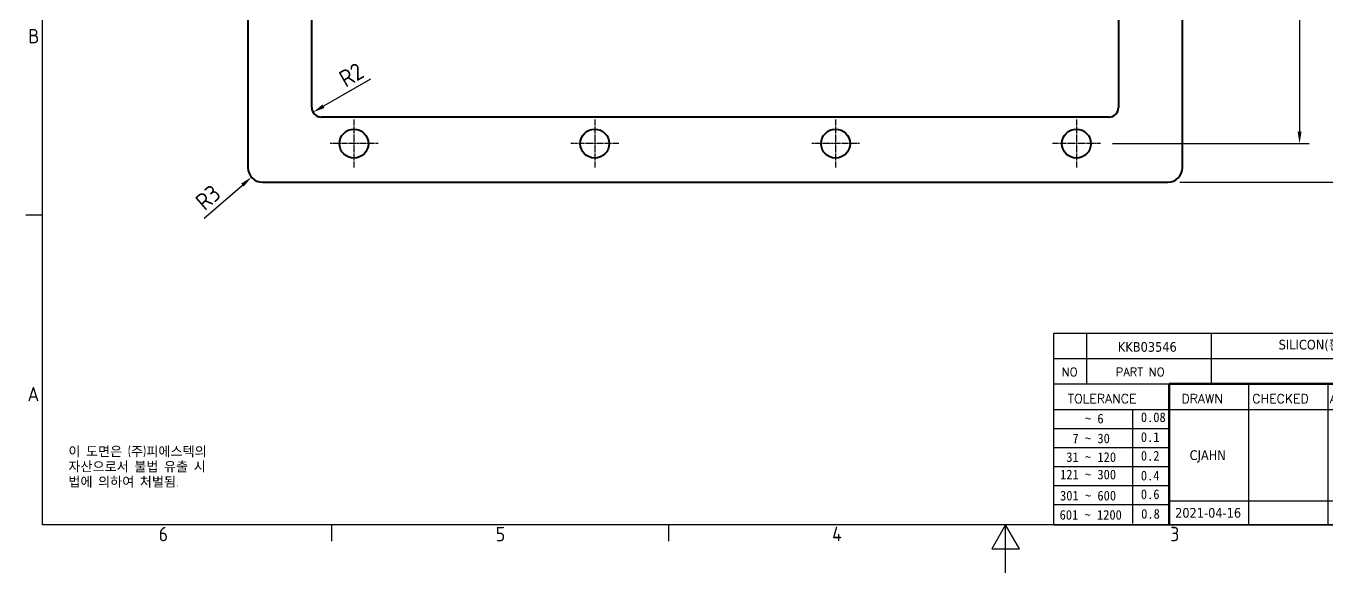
# Model space of a CAD drawing. Header units: millimetres. Extents: x 0 to 420, y 0 to 297.
# Drawn here: x 6.6 to 276.5, y 0 to 113.5 of the extents above; entities that cross this region are included whole.
import ezdxf
from ezdxf.enums import TextEntityAlignment as Align

# ---------------------------------------------------------------- set-up
doc = ezdxf.new("R2010")
doc.units = ezdxf.units.MM
doc.linetypes.add('CHAIN', pattern=[0.7087, 0.4724, -0.0591, 0.1181, -0.0591])
doc.layers.get('0').update_dxf_attribs({"color": 3, "lineweight": 25, "true_color": 0x00ff00})
for name, color, linetype, lineweight, true_color in [('가시적인 것(ISO)', 3, 'Continuous', 40, 0x00ff00), ('기호(ISO)', 5, 'Continuous', 25, 0x0000ff), ('제목(ISO)', 5, 'Continuous', 50, 0x0000ff), ('중심 표식(ISO)', 1, 'Continuous', 25, 0xff0000), ('치수(ISO)', 2, 'Continuous', 25, 0xffff00)]:
    doc.layers.add(name, color=color, linetype=linetype, lineweight=lineweight, true_color=true_color)
doc.layers.add('경계(ISO)', color=7, linetype='Continuous', lineweight=25)
doc.layers.add('해치(ISO)', color=7, linetype='Continuous', lineweight=18)
doc.styles.add('HAN_291', font='')
doc.styles.add('HAN_370', font='', dxfattribs={"width": 2})
doc.styles.add('RC_284', font='ROMANC.shx')
doc.styles.add('RC_287', font='ROMANC.shx')
doc.styles.add('RC_292', font='ROMANC.shx')
doc.styles.add('ROMANT_294', font='romant.shx')
doc.styles.add('문자 텍스트_PSTEK_POSCO', font='isocp.shx')
doc.styles.add('치수 텍스트_PSTEK_POSCO', font='isocp.shx')
doc.styles.add('텍스트 스타일198', font='tahoma.ttf')
doc.styles.add('텍스트 스타일333', font='ROMANC.shx', dxfattribs={"width": 0.800000011920929})
doc.styles.get('HAN_291').set_extended_font_data('GulimChe')
doc.styles.get('HAN_370').set_extended_font_data('GulimChe')
doc.dimstyles.new('치수_PSTEK_POSCO', dxfattribs={"dimtxt": 3.5, "dimasz": 2.5, "dimexe": 2, "dimexo": 2.5, "dimgap": 1, "dimtad": 1, "dimrnd": 1e-08, "dimdsep": 46, "dimtxsty": '치수 텍스트_PSTEK_POSCO', "dimcen": 0.09, "dimdle": 10, "dimclrd": 7, "dimclre": 7, "dimclrt": 2, "dimadec": 1, "dimazin": 2, "dimtfac": 1, "dimtmove": 0, "dimatfit": 3, "dimfxl": 1, "dimtolj": 1, "dimlwd": -1, "dimlwe": -1, "dimarcsym": 0})

# ---------------------------------------------------------------- blocks, each defined once
blk = doc.blocks.new('경계 Default Border')
at = {"layer": '경계(ISO)'}
for p, q in [((10, 74.25000190734863), (6.599999666213989, 74.25000190734863)), ((70, 10), (70, 6.599999666213989)), ((140, 10), (140, 6.599999666213989))]:
    blk.add_line(p, q, dxfattribs=at)
at = {"layer": '경계(ISO)', "flags": 128}
for points in [[(10, 10), (10, 287.0000076293945), (410, 287.0000076293945), (410, 10), (10, 10)], [(210, 0), (210, 10), (207.1132469177246, 5), (212.8867530822754, 5), (210, 10)]]:
    blk.add_lwpolyline(points, dxfattribs=at)
at = {"layer": '경계(ISO)', "color": 2, "true_color": 0xffff00, "char_height": 3.00000011920929, "attachment_point": 7, "style": '문자 텍스트_PSTEK_POSCO'}
for s, insert in [('B', (7.078270083685684, 109.8463944559917)), ('A', (6.914400698149937, 35.61784856929444)), ('6', (34.14453946055966, 6.57139439638704)), ('5', (104.1445394605597, 6.57139439638704)), ('4', (173.9734701308116, 6.59999988079071)), ('3', (244.1685395229535, 6.57139439638704))]:
    blk.add_mtext(s, dxfattribs=dict(at, insert=insert))
blk = doc.blocks.new('제목 블록 PSTEK')
at = {"true_color": 0x848484}
for points in [[(317.2195697678507, 17.0593801673321), (322.0326348870767, 21.62682475217465), (322.2781991042243, 21.94392121864296), (317.0471853425802, 16.97985676345368), (318.7512090904202, 16.1899260703855), (316.0018030350395, 12.71868385740789), (316.3356552234328, 13.00206718743325), (318.9235935156908, 16.2694494742633)], [(321.9846681452406, 19.60711530335299), (321.4042753185749, 19.60711530335299), (321.4042753185749, 19.45905590879572), (321.9846681452406, 19.45905590879572)], [(324.6615819988275, 19.45905590879572), (325.4196460989604, 19.45905590879572), (325.4196460989604, 20.11051724484596), (325.2419748254881, 20.11051724484596), (325.2419748254881, 19.60711530335299), (324.4839107253602, 19.60711530335299), (324.4839107253602, 15.3430047401139), (322.1623394187076, 15.3430047401139), (322.1623394187076, 15.19494534555726), (324.6615819988275, 15.19494534555726)], [(328.2914414389548, 19.45905590879572), (329.4054050004294, 19.45905590879572), (329.4054050004294, 20.11051724484596), (329.2277337269622, 20.11051724484596), (329.2277337269622, 19.60711530335299), (328.1137701654877, 19.60711530335299), (328.1137701654877, 18.25543873810179), (328.2914414389548, 18.25543873810179)], [(332.5088862584528, 20.1105172448466), (332.3312149849806, 20.1105172448466), (332.3312149849806, 18.99741471888368), (332.5088862584528, 19.11081371413894)], [(335.6156307331414, 20.11051724484596), (335.2535118015555, 20.11051724484596), (334.2514536401189, 19.30614745124769), (335.4855464857051, 15.3430047401139), (333.1954852176545, 15.3430047401139), (333.2478643833523, 15.19494534555726), (335.6632177591723, 15.19494534555726), (334.4291249135862, 19.15808805669106)], [(328.2914414389548, 17.41554667867274), (329.4054050004294, 17.41554667867274), (329.4054050004294, 18.10737934354514), (329.2277337269622, 18.10737934354514), (329.2277337269622, 17.56360607323003), (328.1137701654877, 17.56360607323003), (328.1137701654877, 15.9944660761648), (328.2914414389548, 15.9944660761648)], [(332.5088862584528, 16.92964231796647), (332.3312149849806, 17.43186301645164), (332.3312149849806, 15.3430047401139), (330.0369607660135, 15.3430047401139), (330.0369607660135, 15.19494534555726), (332.5088862584528, 15.19494534555726)], [(329.5356972676428, 15.8464066816075), (329.3580259941756, 15.8464066816075), (329.3580259941756, 15.3430047401139), (325.8342124037171, 15.3430047401139), (325.8342124037171, 15.19494534555726), (329.5356972676428, 15.19494534555726)]]:
    blk.add_hatch(color=252, dxfattribs=at).paths.add_polyline_path(points)
at = {"true_color": 0x0000ff}
blk.add_hatch(color=5, dxfattribs=at).paths.add_polyline_path([(321.6183518841322, 17.4193704504104), (319.5281351041078, 18.24969419629727), (322.4505835294948, 22.02344462252142), (317.2195697678507, 17.0593801673321), (318.9235935156908, 16.2694494742633), (316.1741874603099, 12.79820726128571)])
at = {"true_color": 0xff0000}
h = blk.add_hatch(color=1, dxfattribs=at)
edge = h.paths.add_edge_path(flags=0)
edge.add_line((314.2242174273352, 19.60711530335299), (314.2242174273352, 17.00126995915134))
edge.add_line((314.2242174273352, 17.00126995915134), (314.3485873187598, 17.00126995915134))
edge.add_arc((314.3485873187598, 17.6527312952023), 0.6514613360509371, 270, 360)
edge.add_line((315.0000486548106, 17.6527312952023), (315.0000486548106, 18.95565396730211))
edge.add_arc((314.3485873187598, 18.95565396730212), 0.6514613360508712, 0, 90)
edge.add_line((314.3485873187598, 19.60711530335299), (314.2242174273352, 19.60711530335299))
edge = h.paths.add_edge_path()
edge.add_arc((314.9847713324306, 18.28938669179658), 1.969189947606664, 269.9999999999959, 450)
edge.add_line((314.9847713324306, 20.25857663940318), (311.7664314776902, 20.25857663940324))
edge.add_line((311.7664314776902, 20.25857663940324), (311.7664314776902, 15.3430047401139))
edge.add_line((311.7664314776902, 15.3430047401139), (314.2242174273352, 15.3430047401139))
edge.add_line((314.2242174273352, 15.3430047401139), (314.2242174273352, 16.32019674418991))
edge.add_line((314.2242174273352, 16.32019674418991), (314.9847713324307, 16.32019674418991))
at = {"true_color": 0x848484}
h = blk.add_hatch(color=252, dxfattribs=at)
edge = h.paths.add_edge_path()
edge.add_arc((314.9847713324309, 18.28938669179657), 1.969189947606666, 270, 406.8278729790604)
edge.add_arc((315.1624426058984, 18.1413272972396), 1.969189947606962, -90, 53.560984836317004, ccw=False)
edge.add_line((315.1624426058984, 16.17213734963263), (314.4018887008024, 16.17213734963263))
edge.add_line((314.4018887008024, 16.17213734963263), (314.4018887008024, 15.19494534555726))
edge.add_line((314.4018887008024, 15.19494534555726), (311.9441027511573, 15.19494534555726))
edge.add_line((311.9441027511573, 15.19494534555726), (311.9441027511573, 15.3430047401139))
edge.add_line((311.9441027511573, 15.3430047401139), (314.2242174273352, 15.3430047401139))
edge.add_line((314.2242174273352, 15.3430047401139), (314.2242174273352, 16.32019674418991))
edge.add_line((314.2242174273352, 16.32019674418991), (314.9847713324309, 16.32019674418991))
h = blk.add_hatch(color=252, dxfattribs=at)
edge = h.paths.add_edge_path()
edge.add_line((314.4018887008024, 19.45905590879572), (314.5262585922315, 19.45905590879572))
edge.add_arc((314.5262585922314, 18.80759457274939), 0.6514613360463194, 60.4189348879147, 90.00000000000318, ccw=False)
edge.add_arc((314.3485873187602, 18.95565396730057), 0.6514613360524251, 39.96992292766206, 90.00000000009999)
edge.add_line((314.3485873187591, 19.60711530335307), (314.2242174273352, 19.60711530335298))
edge.add_line((314.2242174273352, 19.60711530335299), (314.2242174273352, 17.00126995915134))
edge.add_line((314.2242174273352, 17.00126995915134), (314.3485873187591, 17.00126995915134))
edge.add_arc((314.3485873187568, 17.652731295233), 0.6514613360816299, 270.0000000002, 274.6930825552478)
edge.add_line((314.4018887008024, 17.0034541317032), (314.4018887008024, 19.45905590879572))
at = {"true_color": 0xff0000}
for points in [[(324.4839107253602, 19.60711530335299), (325.2419748254881, 19.60711530335299), (325.2419748254881, 20.25857663940324), (321.2266040451076, 20.25857663940324), (321.2266040451076, 19.60711530335299), (321.9846681452406, 19.60711530335299), (321.9846681452406, 15.3430047401139), (324.4839107253602, 15.3430047401139)], [(329.2277337269622, 20.25857663940324), (325.65654113025, 20.25857663940324), (325.65654113025, 15.3430047401139), (329.3580259941756, 15.3430047401139), (329.3580259941756, 15.9944660761648), (328.1137701654877, 15.9944660761648), (328.1137701654877, 17.56360607323003), (329.2277337269622, 17.56360607323003), (329.2277337269622, 18.25543873810179), (328.1137701654877, 18.25543873810179), (328.1137701654877, 19.60711530335299), (329.2277337269622, 19.60711530335299)], [(332.3312149849806, 20.25857663940324), (329.8592894925411, 20.25857663940324), (329.8592894925411, 15.3430047401139), (332.3312149849806, 15.3430047401139), (332.3312149849806, 17.4318630164523), (333.0701931098801, 15.3430047401139), (335.4855464857051, 15.3430047401139), (334.2514536401189, 19.30614745124769), (335.4379594596742, 20.25857663940324), (334.3071782107978, 20.25857663940324), (332.3312149849806, 18.99741471888304)]]:
    blk.add_hatch(color=1, dxfattribs=at).paths.add_polyline_path(points)
at = {"layer": '해치(ISO)', "true_color": 0x27d1fc}
h = blk.add_hatch(color=140, dxfattribs=at)
edge = h.paths.add_edge_path()
edge.add_ellipse((330.3660919371412, 20.15576403068321), major_axis=(9.100907360794343, 0), ratio=0.4069904968023172, start_angle=301.3098473703837, end_angle=507.7436900681698)
edge.add_ellipse((331.5340919371412, 20.4634168429492), major_axis=(-9.82350664112931, 0), ratio=0.3942600559756514, start_angle=111.51207141178469, end_angle=334.47025347086895, ccw=False)
edge.add_line((335.1363447531188, 16.8601935978785), (335.0955236905705, 16.99119398620872))
at = {"color": 180, "true_color": 0x3f00ff}
for p, q in [((182.475792979055, 11.79100474011392), (182.4757929790549, 51.56524660363496)), ((182.4757929790549, 51.56524660363496), (372.4757929537551, 51.56524660363496)), ((189.2651435055721, 51.56524660363496), (189.2651435055722, 41.00524660363494)), ((215.2152739891528, 41.00524660363494), (215.2152739891528, 51.56524660363496)), ((280.8758854511282, 51.56524660363496), (280.8758854511282, 41.00524660363494)), ((310.0881549537552, 51.56524660363496), (310.0881549537553, 41.00524660363494)), ((316.9044520275131, 51.56524660363496), (316.9044520275127, 41.00524660363494)), ((338.4566026226726, 51.56524660363496), (338.4566026226727, 41.00524660363494)), ((372.4757929537551, 51.56524660363496), (372.4757929537551, 11.79100474011389)), ((182.475792979055, 46.2852466036349), (372.4757929537551, 46.28524660363492)), ((182.475792979055, 41.00524660363493), (206.451475290024, 41.00524660363493)), ((222.9401812389276, 11.79100474011392), (222.9401812389276, 41.00524660363494)), ((239.4288871878316, 11.79100474011392), (239.4288871878316, 41.00524660363494)), ((255.9175931367356, 11.79100474011392), (255.9175931367356, 41.00524660363494)), ((268.6918866058747, 41.00524660363494), (268.6918866058747, 30.44524660363498)), ((280.8758854511282, 41.00524660363494), (280.8758854511282, 25.16524660363502)), ((310.088154953755, 41.00524660363494), (310.088154953755, 11.79100474011392)), ((182.475792979055, 35.72524660363497), (206.451475290024, 35.72524660363497)), ((198.8621818849491, 12.02524660363491), (198.8621818849491, 35.72524660363497)), ((206.451475290024, 35.72524660363497), (372.4757929537551, 35.72524660363497)), ((182.475792979055, 31.77524660363492), (206.451475290024, 31.77524660363492)), ((255.917593136736, 30.44524660363498), (372.4757929537552, 30.44524660363501)), ((182.475792979055, 27.82524660363487), (206.451475290024, 27.82524660363487)), ((255.9175931367359, 25.16524660363502), (372.4757929537552, 25.165246603635)), ((268.6918866058744, 25.16524660363502), (268.6918866058744, 11.79100474011392)), ((182.475792979055, 23.87524660363505), (206.451475290024, 23.87524660363505)), ((182.475792979055, 19.92524660363478), (206.451475290024, 19.92524660363478)), ((255.9175931367359, 19.88524660363481), (310.0881549537553, 19.88524660363481)), ((206.451475290024, 16.74100474011396), (255.9175931367359, 16.74100474011396)), ((182.475792979055, 15.97524660363496), (206.451475290024, 15.97524660363496)), ((182.475792979055, 11.79100474011392), (372.4757929537551, 11.79100474011389))]:
    blk.add_line(p, q, dxfattribs=at)
at = {"color": 7, "lineweight": 50}
for p, q in [((206.4514752900237, 11.79100474011392), (206.4514752900237, 41.00524660363494)), ((206.451475290024, 41.00524660363494), (372.4757929537551, 41.00524660363496))]:
    blk.add_line(p, q, dxfattribs=at)
at = {"color": 7}
for p, q in [((322.2781991042243, 21.94392121864296), (317.0471853425802, 16.97985676345368)), ((322.4505835294948, 22.02344462252142), (317.2195697678507, 17.0593801673321)), ((317.2195697678507, 17.0593801673321), (322.0326348870767, 21.62682475217465)), ((319.5281351041078, 18.24969419629727), (322.4505835294948, 22.02344462252142)), ((322.0326348870767, 21.62682475217465), (322.2781991042243, 21.94392121864296)), ((311.7664314776902, 20.25900474011391), (311.7664314776902, 15.34300474011391)), ((314.9847713324309, 20.25857663940324), (311.7664314776902, 20.25857663940324)), ((314.9847713324309, 20.25857663940324), (311.7664314776902, 20.25857663940324)), ((311.7664314776902, 20.25857663940324), (311.7664314776902, 15.3430047401139)), ((314.2242174273352, 17.00126995915134), (314.2242174273352, 19.60711530335299)), ((314.2242174273352, 19.60711530335299), (314.3485873187591, 19.60711530335299)), ((314.3485873187591, 19.60711530335299), (314.2242174273352, 19.60711530335299)), ((314.2242174273352, 19.60711530335299), (314.2242174273352, 17.00126995915134)), ((314.2242174273352, 17.00126995915134), (314.2242174273352, 19.60711530335299)), ((314.2242174273352, 19.60711530335299), (314.3485873187591, 19.60711530335299)), ((314.4018887008024, 19.45905590879572), (314.5262585922314, 19.45905590879572)), ((314.4018887008024, 17.0034541317032), (314.4018887008024, 19.45905590879572)), ((315.0000486548106, 18.95565396730275), (315.0000486548106, 17.65273129520161)), ((315.0000486548106, 18.95565396730275), (315.0000486548106, 17.65273129520161)), ((325.2419748254881, 20.25857663940324), (321.2266040451076, 20.25857663940324)), ((321.2266040451076, 20.25857663940324), (321.2266040451076, 19.60711530335299)), ((325.2419748254881, 20.25857663940324), (321.2266040451076, 20.25857663940324)), ((321.2266040451076, 20.25857663940324), (321.2266040451076, 19.60711530335299)), ((321.2266040451076, 19.60711530335299), (321.9846681452406, 19.60711530335299)), ((321.2266040451076, 19.60711530335299), (321.9846681452406, 19.60711530335299)), ((321.4042753185749, 19.60711530335299), (321.4042753185749, 19.45905590879572)), ((321.9846681452406, 19.60711530335299), (321.4042753185749, 19.60711530335299)), ((321.4042753185749, 19.45905590879572), (321.9846681452406, 19.45905590879572)), ((321.9846681452406, 19.60711530335299), (321.9846681452406, 15.3430047401139)), ((321.9846681452406, 19.45905590879572), (321.9846681452406, 19.60711530335299)), ((321.9846681452406, 19.60711530335299), (321.9846681452406, 15.3430047401139)), ((324.4839107253602, 19.60711530335299), (325.2419748254881, 19.60711530335299)), ((324.4839107253602, 15.3430047401139), (324.4839107253602, 19.60711530335299)), ((325.2419748254881, 19.60711530335299), (324.4839107253602, 19.60711530335299)), ((324.4839107253602, 19.60711530335299), (324.4839107253602, 15.3430047401139)), ((324.4839107253602, 19.60711530335299), (325.2419748254881, 19.60711530335299)), ((324.4839107253602, 15.3430047401139), (324.4839107253602, 19.60711530335299)), ((324.6615819988275, 19.45905590879572), (325.4196460989604, 19.45905590879572)), ((324.6615819988275, 15.19494534555726), (324.6615819988275, 19.45905590879572)), ((325.2419748254881, 19.60711530335299), (325.2419748254881, 20.25857663940324)), ((325.2419748254881, 19.60711530335299), (325.2419748254881, 20.25857663940324)), ((325.4196460989604, 20.11051724484596), (325.2419748254881, 20.11051724484596)), ((325.2419748254881, 20.11051724484596), (325.2419748254881, 19.60711530335299)), ((325.4196460989604, 19.45905590879572), (325.4196460989604, 20.11051724484596)), ((329.2277337269622, 20.25857663940324), (325.65654113025, 20.25857663940324)), ((325.65654113025, 20.25857663940324), (325.65654113025, 15.3430047401139)), ((325.65654113025, 20.25857663940324), (325.65654113025, 15.3430047401139)), ((329.2277337269622, 20.25857663940324), (325.65654113025, 20.25857663940324)), ((328.1137701654877, 18.25543873810179), (328.1137701654877, 19.60711530335299)), ((328.1137701654877, 19.60711530335299), (329.2277337269622, 19.60711530335299)), ((329.2277337269622, 19.60711530335299), (328.1137701654877, 19.60711530335299)), ((328.1137701654877, 19.60711530335299), (328.1137701654877, 18.25543873810179)), ((328.1137701654877, 18.25543873810179), (328.1137701654877, 19.60711530335299)), ((328.1137701654877, 19.60711530335299), (329.2277337269622, 19.60711530335299)), ((328.2914414389548, 18.25543873810179), (328.2914414389548, 19.45905590879572)), ((328.2914414389548, 19.45905590879572), (329.4054050004294, 19.45905590879572)), ((329.2277337269622, 19.60711530335299), (329.2277337269622, 20.25857663940324)), ((329.2277337269622, 19.60711530335299), (329.2277337269622, 20.25857663940324)), ((329.4054050004294, 20.11051724484596), (329.2277337269622, 20.11051724484596)), ((329.2277337269622, 20.11051724484596), (329.2277337269622, 19.60711530335299)), ((329.4054050004294, 19.45905590879572), (329.4054050004294, 20.11051724484596)), ((332.3312149849806, 20.25857663940324), (329.8592894925411, 20.25857663940324)), ((329.8592894925411, 20.25857663940324), (329.8592894925411, 15.3430047401139)), ((329.8592894925411, 20.25857663940324), (329.8592894925411, 15.3430047401139)), ((332.3312149849806, 20.25857663940324), (329.8592894925411, 20.25857663940324)), ((334.3071782107978, 20.25857663940324), (332.3312149849806, 18.99741471888304)), ((332.3312149849806, 18.99741471888304), (332.3312149849806, 20.25857663940324)), ((334.3071782107978, 20.25857663940324), (332.3312149849806, 18.99741471888304)), ((332.3312149849806, 18.99741471888304), (332.3312149849806, 20.25857663940324)), ((332.5088862584528, 20.1105172448466), (332.3312149849806, 20.1105172448466)), ((332.3312149849806, 20.1105172448466), (332.3312149849806, 18.99741471888368)), ((332.3312149849806, 18.99741471888368), (332.5088862584528, 19.11081371413894)), ((332.5088862584528, 19.11081371413894), (332.5088862584528, 20.1105172448466)), ((334.2514536401189, 19.30614745124769), (335.4379594596742, 20.25857663940324)), ((334.2514536401189, 19.30614745124769), (335.4379594596742, 20.25857663940324)), ((335.2535118015555, 20.11051724484596), (334.2514536401189, 19.30614745124769)), ((335.4855464857051, 15.3430047401139), (334.2514536401189, 19.30614745124769)), ((334.2514536401189, 19.30614745124769), (335.4855464857051, 15.3430047401139)), ((335.4855464857051, 15.3430047401139), (334.2514536401189, 19.30614745124769)), ((335.4379594596742, 20.25857663940324), (334.3071782107978, 20.25857663940324)), ((335.4379594596742, 20.25857663940324), (334.3071782107978, 20.25857663940324)), ((334.4291249135862, 19.15808805669104), (335.6156307331414, 20.11051724484596)), ((335.6632177591723, 15.19494534555726), (334.4291249135862, 19.15808805669104)), ((335.6156307331414, 20.11051724484596), (335.2535118015555, 20.11051724484596)), ((314.3485873187591, 17.00126995915134), (314.2242174273352, 17.00126995915134)), ((314.2242174273352, 17.00126995915134), (314.3485873187591, 17.00126995915134)), ((314.3485873187591, 17.00126995915134), (314.2242174273352, 17.00126995915134)), ((314.2242174273352, 16.32019674418991), (314.9847713324309, 16.32019674418991)), ((314.2242174273352, 15.3430047401139), (314.2242174273352, 16.32019674418991)), ((314.9847713324309, 16.32019674418991), (314.2242174273352, 16.32019674418991)), ((314.2242174273352, 16.32019674418991), (314.2242174273352, 15.3430047401139)), ((314.2242174273352, 16.32019674418991), (314.9847713324309, 16.32019674418991)), ((314.2242174273352, 15.3430047401139), (314.2242174273352, 16.32019674418991)), ((316.1741874603099, 12.79820726128571), (321.6183518841322, 17.4193704504104)), ((318.9235935156908, 16.2694494742633), (316.1741874603099, 12.79820726128571)), ((316.3356552234328, 13.00206718743325), (318.9235935156908, 16.2694494742633)), ((317.0471853425802, 16.97985676345368), (318.7512090904202, 16.1899260703855)), ((318.9235935156908, 16.2694494742633), (317.2195697678507, 17.0593801673321)), ((317.2195697678507, 17.0593801673321), (318.9235935156908, 16.2694494742633)), ((321.6183518841322, 17.4193704504104), (319.5281351041078, 18.24969419629727)), ((329.2277337269622, 18.25543873810179), (328.1137701654877, 18.25543873810179)), ((328.1137701654877, 18.25543873810179), (328.2914414389548, 18.25543873810179)), ((329.2277337269622, 18.25543873810179), (328.1137701654877, 18.25543873810179)), ((328.1137701654877, 17.56360607323003), (329.2277337269622, 17.56360607323003)), ((328.1137701654877, 15.9944660761648), (328.1137701654877, 17.56360607323003)), ((329.2277337269622, 17.56360607323003), (328.1137701654877, 17.56360607323003)), ((328.1137701654877, 17.56360607323003), (328.1137701654877, 15.9944660761648)), ((328.1137701654877, 17.56360607323003), (329.2277337269622, 17.56360607323003)), ((328.1137701654877, 15.9944660761648), (328.1137701654877, 17.56360607323003)), ((328.2914414389548, 15.9944660761648), (328.2914414389548, 17.41554667867274)), ((328.2914414389548, 17.41554667867274), (329.4054050004294, 17.41554667867274)), ((329.2277337269622, 17.56360607323003), (329.2277337269622, 18.25543873810179)), ((329.2277337269622, 17.56360607323003), (329.2277337269622, 18.25543873810179)), ((329.4054050004294, 18.10737934354514), (329.2277337269622, 18.10737934354514)), ((329.2277337269622, 18.10737934354514), (329.2277337269622, 17.56360607323003)), ((329.4054050004294, 17.41554667867274), (329.4054050004294, 18.10737934354514)), ((332.3312149849806, 17.4318630164523), (333.0701931098801, 15.3430047401139)), ((332.3312149849806, 15.3430047401139), (332.3312149849806, 17.4318630164523)), ((332.5088862584528, 16.92964231796647), (332.3312149849806, 17.43186301645164)), ((332.3312149849806, 17.43186301645164), (332.3312149849806, 15.3430047401139)), ((332.3312149849806, 17.4318630164523), (333.0701931098801, 15.3430047401139)), ((332.3312149849806, 15.3430047401139), (332.3312149849806, 17.4318630164523)), ((332.5088862584528, 15.19494534555726), (332.5088862584528, 16.92964231796647)), ((345.0447381189468, 17.50375595811051), (344.9867755289346, 17.689895936919)), ((311.7664314776902, 15.3430047401139), (314.2242174273352, 15.3430047401139)), ((311.7664314776902, 15.3430047401139), (314.2242174273352, 15.3430047401139)), ((314.2242174273352, 15.3430047401139), (311.9441027511573, 15.3430047401139)), ((311.9441027511573, 15.3430047401139), (311.9441027511573, 15.19494534555726)), ((311.9441027511573, 15.19494534555726), (314.4018887008024, 15.19494534555726)), ((314.4018887008024, 16.17213734963263), (315.162442605898, 16.17213734963263)), ((314.4018887008024, 15.19494534555726), (314.4018887008024, 16.17213734963263)), ((318.7512090904202, 16.1899260703855), (316.0018030350395, 12.71868385740789)), ((321.9846681452406, 15.3430047401139), (324.4839107253602, 15.3430047401139)), ((321.9846681452406, 15.3430047401139), (324.4839107253602, 15.3430047401139)), ((324.4839107253602, 15.3430047401139), (322.1623394187076, 15.3430047401139)), ((322.1623394187076, 15.3430047401139), (322.1623394187076, 15.19494534555726)), ((322.1623394187076, 15.19494534555726), (324.6615819988275, 15.19494534555726)), ((325.65654113025, 15.3430047401139), (329.3580259941756, 15.3430047401139)), ((325.65654113025, 15.3430047401139), (329.3580259941756, 15.3430047401139)), ((329.3580259941756, 15.3430047401139), (325.8342124037171, 15.3430047401139)), ((325.8342124037171, 15.3430047401139), (325.8342124037171, 15.19494534555726)), ((325.8342124037171, 15.19494534555726), (329.5356972676428, 15.19494534555726)), ((329.3580259941756, 15.9944660761648), (328.1137701654877, 15.9944660761648)), ((328.1137701654877, 15.9944660761648), (328.2914414389548, 15.9944660761648)), ((329.3580259941756, 15.9944660761648), (328.1137701654877, 15.9944660761648)), ((329.3580259941756, 15.3430047401139), (329.3580259941756, 15.9944660761648)), ((329.3580259941756, 15.3430047401139), (329.3580259941756, 15.9944660761648)), ((329.5356972676428, 15.8464066816075), (329.3580259941756, 15.8464066816075)), ((329.3580259941756, 15.8464066816075), (329.3580259941756, 15.3430047401139)), ((329.5356972676428, 15.19494534555726), (329.5356972676428, 15.8464066816075)), ((329.8592894925411, 15.3430047401139), (332.3312149849806, 15.3430047401139)), ((329.8592894925411, 15.3430047401139), (332.3312149849806, 15.3430047401139)), ((332.3312149849806, 15.3430047401139), (330.0369607660135, 15.3430047401139)), ((330.0369607660135, 15.3430047401139), (330.0369607660135, 15.19494534555726)), ((330.0369607660135, 15.19494534555726), (332.5088862584528, 15.19494534555726)), ((333.0701931098801, 15.3430047401139), (335.4855464857051, 15.3430047401139)), ((333.0701931098801, 15.3430047401139), (335.4855464857051, 15.3430047401139)), ((335.4855464857051, 15.3430047401139), (333.1954852176545, 15.3430047401139)), ((333.1954852176545, 15.3430047401139), (333.2478643833523, 15.19494534555726)), ((333.2478643833523, 15.19494534555726), (335.6632177591723, 15.19494534555726)), ((316.0018030350395, 12.71868385740789), (316.3356552234328, 13.00206718743325))]:
    blk.add_line(p, q, dxfattribs=at)
at = {"color": 5, "true_color": 0x0000ff}
for p, q in [((322.4505835294948, 22.02344462252142), (317.2195697678507, 17.0593801673321)), ((319.5281351041078, 18.24969419629727), (322.4505835294948, 22.02344462252142)), ((316.1741874603099, 12.79820726128571), (321.6183518841322, 17.4193704504104)), ((318.9235935156908, 16.2694494742633), (316.1741874603099, 12.79820726128571)), ((317.2195697678507, 17.0593801673321), (318.9235935156908, 16.2694494742633)), ((321.6183518841322, 17.4193704504104), (319.5281351041078, 18.24969419629727))]:
    blk.add_line(p, q, dxfattribs=at)
at = {"color": 1, "true_color": 0xff0000}
for p, q in [((314.9847713324309, 20.25857663940324), (311.7664314776902, 20.25857663940324)), ((311.7664314776902, 20.25857663940324), (311.7664314776902, 15.3430047401139)), ((314.2242174273352, 17.00126995915134), (314.2242174273352, 19.60711530335299)), ((314.2242174273352, 19.60711530335299), (314.3485873187591, 19.60711530335299)), ((315.0000486548106, 18.95565396730275), (315.0000486548106, 17.65273129520161)), ((325.2419748254881, 20.25857663940324), (321.2266040451076, 20.25857663940324)), ((321.2266040451076, 20.25857663940324), (321.2266040451076, 19.60711530335299)), ((321.2266040451076, 19.60711530335299), (321.9846681452406, 19.60711530335299)), ((321.9846681452406, 19.60711530335299), (321.9846681452406, 15.3430047401139)), ((324.4839107253602, 19.60711530335299), (325.2419748254881, 19.60711530335299)), ((324.4839107253602, 15.3430047401139), (324.4839107253602, 19.60711530335299)), ((325.2419748254881, 19.60711530335299), (325.2419748254881, 20.25857663940324)), ((329.2277337269622, 20.25857663940324), (325.65654113025, 20.25857663940324)), ((325.65654113025, 20.25857663940324), (325.65654113025, 15.3430047401139)), ((328.1137701654877, 18.25543873810179), (328.1137701654877, 19.60711530335299)), ((328.1137701654877, 19.60711530335299), (329.2277337269622, 19.60711530335299)), ((329.2277337269622, 19.60711530335299), (329.2277337269622, 20.25857663940324)), ((332.3312149849806, 20.25857663940324), (329.8592894925411, 20.25857663940324)), ((329.8592894925411, 20.25857663940324), (329.8592894925411, 15.3430047401139)), ((334.3071782107978, 20.25857663940324), (332.3312149849806, 18.99741471888304)), ((332.3312149849806, 18.99741471888304), (332.3312149849806, 20.25857663940324)), ((334.2514536401189, 19.30614745124769), (335.4379594596742, 20.25857663940324)), ((335.4855464857051, 15.3430047401139), (334.2514536401189, 19.30614745124769)), ((335.4379594596742, 20.25857663940324), (334.3071782107978, 20.25857663940324)), ((314.3485873187591, 17.00126995915134), (314.2242174273352, 17.00126995915134)), ((314.2242174273352, 16.32019674418991), (314.9847713324309, 16.32019674418991)), ((314.2242174273352, 15.3430047401139), (314.2242174273352, 16.32019674418991)), ((329.2277337269622, 18.25543873810179), (328.1137701654877, 18.25543873810179)), ((328.1137701654877, 17.56360607323003), (329.2277337269622, 17.56360607323003)), ((328.1137701654877, 15.9944660761648), (328.1137701654877, 17.56360607323003)), ((329.2277337269622, 17.56360607323003), (329.2277337269622, 18.25543873810179)), ((332.3312149849806, 17.4318630164523), (333.0701931098801, 15.3430047401139)), ((332.3312149849806, 15.3430047401139), (332.3312149849806, 17.4318630164523)), ((311.7664314776902, 15.3430047401139), (314.2242174273352, 15.3430047401139)), ((321.9846681452406, 15.3430047401139), (324.4839107253602, 15.3430047401139)), ((325.65654113025, 15.3430047401139), (329.3580259941756, 15.3430047401139)), ((329.3580259941756, 15.9944660761648), (328.1137701654877, 15.9944660761648)), ((329.3580259941756, 15.3430047401139), (329.3580259941756, 15.9944660761648)), ((329.8592894925411, 15.3430047401139), (332.3312149849806, 15.3430047401139)), ((333.0701931098801, 15.3430047401139), (335.4855464857051, 15.3430047401139))]:
    blk.add_line(p, q, dxfattribs=at)
at = {"color": 7}
for centre, radius, start, end in [((314.3485873187598, 18.95565396730211), 0.6514613360508712, 0, 90), ((314.3485873187602, 18.95565396730057), 0.6514613360524251, 39.96992292766117, 90), ((314.3485873187598, 18.95565396730212), 0.6514613360508712, 0, 90), ((314.5262585922314, 18.80759457274939), 0.6514613360463193, 60.41893488791137, 90), ((314.9847713324309, 18.28938669179658), 1.969189947606665, 270, 90), ((314.9847713324309, 18.28938669179658), 1.969189947606665, 270, 90), ((314.9847713324307, 18.2893866917965), 1.969189947606594, 270, 46.82787297909833), ((315.1624426058984, 18.1413272972396), 1.969189947606961, 270, 53.56098483636067), ((314.3485873187597, 17.65273129520228), 0.6514613360509381, 270, 0), ((314.3485873187598, 17.6527312952023), 0.6514613360509381, 270, 0), ((314.3485873187568, 17.652731295233), 0.6514613360816299, 270, 274.6930825552478)]:
    blk.add_arc(centre, radius, start, end, dxfattribs=at)
at = {"color": 1, "true_color": 0xff0000}
for centre, radius, start, end in [((314.3485873187598, 18.95565396730211), 0.6514613360508712, 0, 90), ((314.9847713324309, 18.28938669179657), 1.969189947606665, 270, 90), ((314.3485873187598, 17.6527312952023), 0.6514613360509381, 270, 0)]:
    blk.add_arc(centre, radius, start, end, dxfattribs=at)
at = {"layer": '제목(ISO)', "lineweight": 18}
blk.add_line((182.475792979055, 35.72500474011393), (182.475792979055, 11.79100474011392), dxfattribs=at)
at = {"layer": '제목(ISO)'}
for p, q in [((322.2781991042243, 21.94392121864296), (317.0471853425802, 16.97985676345368)), ((322.4505835294948, 22.02344462252142), (317.2195697678507, 17.0593801673321)), ((317.2195697678507, 17.0593801673321), (322.0326348870767, 21.62682475217465)), ((319.5281351041078, 18.24969419629727), (322.4505835294948, 22.02344462252142)), ((322.0326348870767, 21.62682475217465), (322.2781991042243, 21.94392121864296)), ((314.9847713324306, 20.25857663940324), (311.7664314776902, 20.25857663940324)), ((311.7664314776902, 20.25857663940324), (311.7664314776902, 15.3430047401139)), ((314.2242174273352, 17.00126995915134), (314.2242174273352, 19.60711530335299)), ((314.2242174273352, 19.60711530335299), (314.3485873187598, 19.60711530335299)), ((314.3485873187591, 19.60711530335299), (314.2242174273352, 19.60711530335299)), ((314.2242174273352, 19.60711530335299), (314.2242174273352, 17.00126995915134)), ((314.4018887008024, 19.45905590879572), (314.5262585922314, 19.45905590879572)), ((314.4018887008024, 17.0034541317032), (314.4018887008024, 19.45905590879572)), ((315.0000486548106, 18.95565396730211), (315.0000486548106, 17.6527312952023)), ((325.2419748254881, 20.25857663940324), (321.2266040451076, 20.25857663940324)), ((321.2266040451076, 20.25857663940324), (321.2266040451076, 19.60711530335299)), ((321.2266040451076, 19.60711530335299), (321.9846681452406, 19.60711530335299)), ((321.9846681452406, 19.60711530335299), (321.4042753185749, 19.60711530335299)), ((321.4042753185749, 19.60711530335299), (321.4042753185749, 19.45905590879572)), ((321.4042753185749, 19.45905590879572), (321.9846681452406, 19.45905590879572)), ((321.9846681452406, 19.60711530335299), (321.9846681452406, 15.3430047401139)), ((321.9846681452406, 19.45905590879572), (321.9846681452406, 19.60711530335299)), ((324.4839107253602, 19.60711530335299), (325.2419748254881, 19.60711530335299)), ((324.4839107253602, 15.3430047401139), (324.4839107253602, 19.60711530335299)), ((325.2419748254881, 19.60711530335299), (324.4839107253602, 19.60711530335299)), ((324.4839107253602, 19.60711530335299), (324.4839107253602, 15.3430047401139)), ((324.6615819988275, 19.45905590879572), (325.4196460989604, 19.45905590879572)), ((324.6615819988275, 15.19494534555726), (324.6615819988275, 19.45905590879572)), ((325.2419748254881, 19.60711530335299), (325.2419748254881, 20.25857663940324)), ((325.4196460989604, 20.11051724484596), (325.2419748254881, 20.11051724484596)), ((325.2419748254881, 20.11051724484596), (325.2419748254881, 19.60711530335299)), ((325.4196460989604, 19.45905590879572), (325.4196460989604, 20.11051724484596)), ((329.2277337269622, 20.25857663940324), (325.65654113025, 20.25857663940324)), ((325.65654113025, 20.25857663940324), (325.65654113025, 15.3430047401139)), ((328.1137701654877, 18.25543873810179), (328.1137701654877, 19.60711530335299)), ((328.1137701654877, 19.60711530335299), (329.2277337269622, 19.60711530335299)), ((329.2277337269622, 19.60711530335299), (328.1137701654877, 19.60711530335299)), ((328.1137701654877, 19.60711530335299), (328.1137701654877, 18.25543873810179)), ((328.2914414389548, 19.45905590879572), (329.4054050004294, 19.45905590879572)), ((328.2914414389548, 18.25543873810179), (328.2914414389548, 19.45905590879572)), ((329.2277337269622, 19.60711530335299), (329.2277337269622, 20.25857663940324)), ((329.4054050004294, 20.11051724484596), (329.2277337269622, 20.11051724484596)), ((329.2277337269622, 20.11051724484596), (329.2277337269622, 19.60711530335299)), ((329.4054050004294, 19.45905590879572), (329.4054050004294, 20.11051724484596)), ((332.3312149849806, 20.25857663940324), (329.8592894925411, 20.25857663940324)), ((329.8592894925411, 20.25857663940324), (329.8592894925411, 15.3430047401139)), ((334.3071782107978, 20.25857663940324), (332.3312149849806, 18.99741471888304)), ((332.3312149849806, 18.99741471888304), (332.3312149849806, 20.25857663940324)), ((332.5088862584528, 20.1105172448466), (332.3312149849806, 20.1105172448466)), ((332.3312149849806, 20.1105172448466), (332.3312149849806, 18.99741471888368)), ((332.3312149849806, 18.99741471888368), (332.5088862584528, 19.11081371413894)), ((332.5088862584528, 19.11081371413894), (332.5088862584528, 20.1105172448466)), ((334.2514536401189, 19.30614745124769), (335.4379594596742, 20.25857663940324)), ((335.2535118015555, 20.11051724484596), (334.2514536401189, 19.30614745124769)), ((335.4855464857051, 15.3430047401139), (334.2514536401189, 19.30614745124769)), ((334.2514536401189, 19.30614745124769), (335.4855464857051, 15.3430047401139)), ((335.4379594596742, 20.25857663940324), (334.3071782107978, 20.25857663940324)), ((334.4291249135862, 19.15808805669106), (335.6156307331414, 20.11051724484596)), ((335.6632177591723, 15.19494534555726), (334.4291249135862, 19.15808805669106)), ((335.6156307331414, 20.11051724484596), (335.2535118015555, 20.11051724484596)), ((314.3485873187598, 17.00126995915134), (314.2242174273352, 17.00126995915134)), ((314.2242174273352, 17.00126995915134), (314.3485873187591, 17.00126995915134)), ((314.2242174273352, 15.3430047401139), (314.2242174273352, 16.32019674418991)), ((314.2242174273352, 16.32019674418991), (314.9847713324307, 16.32019674418991)), ((314.9847713324309, 16.32019674418991), (314.2242174273352, 16.32019674418991)), ((314.2242174273352, 16.32019674418991), (314.2242174273352, 15.3430047401139)), ((316.1741874603099, 12.79820726128571), (321.6183518841322, 17.4193704504104)), ((318.9235935156908, 16.2694494742633), (316.1741874603099, 12.79820726128571)), ((316.3356552234328, 13.00206718743325), (318.9235935156908, 16.2694494742633)), ((317.0471853425802, 16.97985676345368), (318.7512090904202, 16.1899260703855)), ((317.2195697678507, 17.0593801673321), (318.9235935156908, 16.2694494742633)), ((318.9235935156908, 16.2694494742633), (317.2195697678507, 17.0593801673321)), ((321.6183518841322, 17.4193704504104), (319.5281351041078, 18.24969419629727)), ((329.2277337269622, 18.25543873810179), (328.1137701654877, 18.25543873810179)), ((328.1137701654877, 18.25543873810179), (328.2914414389548, 18.25543873810179)), ((328.1137701654877, 15.9944660761648), (328.1137701654877, 17.56360607323003)), ((328.1137701654877, 17.56360607323003), (329.2277337269622, 17.56360607323003)), ((329.2277337269622, 17.56360607323003), (328.1137701654877, 17.56360607323003)), ((328.1137701654877, 17.56360607323003), (328.1137701654877, 15.9944660761648)), ((328.2914414389548, 17.41554667867274), (329.4054050004294, 17.41554667867274)), ((328.2914414389548, 15.9944660761648), (328.2914414389548, 17.41554667867274)), ((329.2277337269622, 17.56360607323003), (329.2277337269622, 18.25543873810179)), ((329.4054050004294, 18.10737934354514), (329.2277337269622, 18.10737934354514)), ((329.2277337269622, 18.10737934354514), (329.2277337269622, 17.56360607323003)), ((329.4054050004294, 17.41554667867274), (329.4054050004294, 18.10737934354514)), ((332.3312149849806, 15.3430047401139), (332.3312149849806, 17.4318630164523)), ((332.3312149849806, 17.4318630164523), (333.0701931098801, 15.3430047401139)), ((332.5088862584528, 16.92964231796647), (332.3312149849806, 17.43186301645164)), ((332.3312149849806, 17.43186301645164), (332.3312149849806, 15.3430047401139)), ((332.5088862584528, 15.19494534555726), (332.5088862584528, 16.92964231796647)), ((311.7664314776902, 15.3430047401139), (314.2242174273352, 15.3430047401139)), ((314.2242174273352, 15.3430047401139), (311.9441027511573, 15.3430047401139)), ((311.9441027511573, 15.3430047401139), (311.9441027511573, 15.19494534555726)), ((311.9441027511573, 15.19494534555726), (314.4018887008024, 15.19494534555726)), ((314.4018887008024, 15.19494534555726), (314.4018887008024, 16.17213734963263)), ((314.4018887008024, 16.17213734963263), (315.1624426058984, 16.17213734963263)), ((318.7512090904202, 16.1899260703855), (316.0018030350395, 12.71868385740789)), ((321.9846681452406, 15.3430047401139), (324.4839107253602, 15.3430047401139)), ((324.4839107253602, 15.3430047401139), (322.1623394187076, 15.3430047401139)), ((322.1623394187076, 15.3430047401139), (322.1623394187076, 15.19494534555726)), ((322.1623394187076, 15.19494534555726), (324.6615819988275, 15.19494534555726)), ((325.65654113025, 15.3430047401139), (329.3580259941756, 15.3430047401139)), ((329.3580259941756, 15.3430047401139), (325.8342124037171, 15.3430047401139)), ((325.8342124037171, 15.3430047401139), (325.8342124037171, 15.19494534555726)), ((325.8342124037171, 15.19494534555726), (329.5356972676428, 15.19494534555726)), ((329.3580259941756, 15.9944660761648), (328.1137701654877, 15.9944660761648)), ((328.1137701654877, 15.9944660761648), (328.2914414389548, 15.9944660761648)), ((329.3580259941756, 15.3430047401139), (329.3580259941756, 15.9944660761648)), ((329.5356972676428, 15.8464066816075), (329.3580259941756, 15.8464066816075)), ((329.3580259941756, 15.8464066816075), (329.3580259941756, 15.3430047401139)), ((329.5356972676428, 15.19494534555726), (329.5356972676428, 15.8464066816075)), ((329.8592894925411, 15.3430047401139), (332.3312149849806, 15.3430047401139)), ((332.3312149849806, 15.3430047401139), (330.0369607660135, 15.3430047401139)), ((330.0369607660135, 15.3430047401139), (330.0369607660135, 15.19494534555726)), ((330.0369607660135, 15.19494534555726), (332.5088862584528, 15.19494534555726)), ((333.0701931098801, 15.3430047401139), (335.4855464857051, 15.3430047401139)), ((335.4855464857051, 15.3430047401139), (333.1954852176545, 15.3430047401139)), ((333.1954852176545, 15.3430047401139), (333.2478643833523, 15.19494534555726)), ((333.2478643833523, 15.19494534555726), (335.6632177591723, 15.19494534555726)), ((316.0018030350395, 12.71868385740789), (316.3356552234328, 13.00206718743325))]:
    blk.add_line(p, q, dxfattribs=at)
at = {"layer": '제목(ISO)', "color": 4, "true_color": 0x00ffff}
blk.add_line((335.1363447531188, 16.8601935978785), (335.0955236905705, 16.99119398620872), dxfattribs=at)
at = {"layer": '제목(ISO)'}
for centre, radius, start, end in [((314.3485873187598, 18.95565396730212), 0.6514613360508712, 0, 90), ((314.3485873187602, 18.95565396730057), 0.6514613360524251, 39.96992292766117, 90), ((314.5262585922314, 18.80759457274939), 0.6514613360463193, 60.41893488791137, 90), ((314.9847713324306, 18.28938669179658), 1.969189947606664, 46.82787297909431, 90), ((314.9847713324307, 18.2893866917965), 1.969189947606594, 270, 46.82787297909833), ((314.9847713324309, 18.28938669179657), 1.969189947606666, 270, 46.8278729790603), ((315.1624426058984, 18.1413272972396), 1.969189947606962, 270, 53.56098483631701), ((314.3485873187598, 17.6527312952023), 0.6514613360509371, 270, 0), ((314.3485873187568, 17.652731295233), 0.6514613360816299, 270, 274.6930825552478)]:
    blk.add_arc(centre, radius, start, end, dxfattribs=at)
at = {"layer": '제목(ISO)', "color": 4, "true_color": 0x00ffff}
for centre, major_axis, ratio, start_param, end_param in [((331.5340919371412, 20.4634168429492), (9.82350664112931, 0), 0.3942600559756514, 5.087845455444478, 8.97919982663645), ((330.3660919371412, 20.15576403068321), (9.100907360794343, 0), 0.4069904968023172, 5.258848905294775, 8.861799147915196)]:
    blk.add_ellipse(centre, major_axis=major_axis, ratio=ratio, start_param=start_param, end_param=end_param, dxfattribs=at)
at = {"color": 2, "true_color": 0xffff00}
for s, height, style, p in [('NO', 1.742399930953979, 'RC_284', (184.135398793432, 42.62317362549192)), ('PART NO', 1.742399930953979, 'RC_284', (195.3359407378685, 42.62317362549192)), ('DESCRIPTION', 1.742399930953979, 'RC_284', (240.4025565652523, 42.62317362549192)), ("Q'TY", 1.742399930953979, 'RC_284', (310.1440786515383, 42.62317362549192)), ('COLOR/FINISH', 1.742399930953979, 'RC_284', (317.7725341324144, 42.62317362549192)), ('REMARK', 1.742399930953979, 'RC_284', (348.346649953877, 42.62317362549192)), (' TOLERANCE', 1.899999976158142, 'RC_287', (184.0872874387979, 37.00893196870329)), ('DRAWN', 1.899999976158142, 'RC_287', (208.9766620976279, 37.00893196870329)), ('CHECKED', 1.899999976158142, 'RC_287', (223.6856844514997, 37.00893196870329)), ('APPROVED', 1.899999976158142, 'RC_287', (239.7795453577791, 37.00893196870329)), ('UNIT', 1.742399930953979, 'RC_284', (259.1652673287452, 37.34317362549218)), ('SCALE', 1.742399930953979, 'RC_284', (270.2934779252897, 37.34317362549218)), ('MODEL NAME', 2.178000062704086, 'RC_292', (284.096330289083, 37.25462520371384)), ('    ~ 6', 2.000000029802322, 'HAN_291', (183.7721304966814, 32.8176515608431)), ('0.08', 2.000000029802322, 'HAN_291', (200.5467345600617, 33.09873600004101)), ('mm', 1.742399930953979, 'RC_284', (259.6505418159997, 32.3543089683787)), ('PART NAME', 2.178000062704086, 'RC_292', (285.1416959765849, 32.03045329421792)), ('  7 ~ 30', 2.000000029802322, 'HAN_291', (183.7721304966814, 28.70538114822415)), ('0.1', 2.000000029802322, 'HAN_291', (200.5467345600617, 28.98646558742206)), ('0.2', 2.000000029802322, 'HAN_291', (200.5467345600617, 25.10736625836028)), (' DWG NO.', 2.178000062704086, 'RC_292', (284.8124284083233, 26.75045329421772)), (' 31 ~ 120', 2.000000029802322, 'HAN_291', (183.7721304966814, 24.82628181916237)), ('121 ~ 300', 2.000000029802322, 'HAN_291', (183.7721304966814, 21.21401206133254)), ('0.4', 2.000000029802322, 'HAN_291', (200.5467345600617, 20.99509650053045)), ('SIZE', 1.742399930953979, 'RC_284', (259.1652673287452, 21.69497768947366)), ('REFERENCE', 2.178000062704086, 'RC_292', (278.2741065029841, 21.43214925458022)), ('0.6', 2.000000029802322, 'HAN_291', (200.5467345600617, 17.11599717146868)), ('301 ~ 600', 2.000000029802322, 'HAN_291', (183.7721304966814, 16.83491273227077)), ('601 ~ 1200', 2.000000029802322, 'HAN_291', (183.6802025156883, 12.84759660881125)), ('0.8', 2.000000029802322, 'HAN_291', (200.6097246063884, 13.05732192299702))]:
    blk.add_text(s, height=height, dxfattribs=dict(at, style=style)).set_placement(p)
at = {"color": 2, "true_color": 0xffff00, "style": 'RC_284'}
blk.add_text('MATERIAL', height=1.742399930953979, dxfattribs=at).set_placement((295.4820202024417, 43.64524660363492), align=Align.MIDDLE_CENTER)
at = {"color": 7, "style": '텍스트 스타일333', "width": 0.7999999523162842}
blk.add_text('N/S', height=2.000000029802322, dxfattribs=at).set_placement((274.7838860285014, 33.08524660363496), align=Align.MIDDLE_CENTER)
at = {"color": 2, "true_color": 0xffff00, "style": '텍스트 스타일333', "width": 0.7999999523162842}
blk.add_text('3rd ANGLE PROJ.', height=2.000000029802322, dxfattribs=at).set_placement((256.8430306642954, 26.76148381654429))
at = {"color": 7, "style": 'ROMANT_294'}
for s, p in [('POWER', (342.82727231297, 20.97115304607566)), ('SYSTEM', (342.82727231297, 17.3284636719184)), ('TECHNOLOGY', (342.82727231297, 13.57194088644453))]:
    blk.add_text(s, height=2.700000107288361, dxfattribs=at).set_placement(p)
at = {"color": 7, "insert": (320.8519732224835, 14.21236326823155), "char_height": 1.400000005960464, "attachment_point": 1, "line_spacing_factor": 0.3319999873638153, "style": 'HAN_370'}
blk.add_mtext('\\fHY견고딕|b0|i0;\\H1.4000;피에스텍', dxfattribs=at)
at = {"layer": '제목(ISO)', "color": 7, "style": '텍스트 스타일198'}
for tag, p in [('부품_번호_001', (195.7796271768968, 47.68004260673702)), ('설명_001', (229.1628865519213, 48.1538814053939)), ('재질_001', (290.3376279494859, 47.92524659519488)), ("3._Q'TY_001", (312.7051684940307, 47.92188863680521)), ('질량\\P3;_001', (350.3046145979153, 48.1643332325385)), ('1._MODEL_NAME_001', (332.0304049806628, 37.36524659519486)), ('제목_001', (336.3979558886313, 32.12268535370653)), ('설계자_001', (210.6823963971569, 25.23312566343435)), ('부품_번호_001', (334.4388674301287, 26.8052465951949)), ('프로젝트_001', (271.5781103856521, 16.70760140974343)), ('시트_크기_001', (260.807090429518, 14.83812566343425)), ('작성_날짜_001', (207.6615770298207, 13.26600473167383)), ('프로젝트_002', (274.2373147712887, 13.28105905531428))]:
    blk.add_attdef(tag, p, '', height=2.000000029802322, dxfattribs=at)
for tag, p in [('4._COLOR', (327.6805273250926, 48.92524660363493)), ('점검자', (231.1845342133799, 26.23312567187446)), ('엔지니어링_승인자', (247.673240162284, 26.23312567187446)), ('점검_날짜', (231.1845342133799, 14.26600474011394)), ('엔지니어링_승인_날짜', (247.6732401622839, 14.26600474011394))]:
    blk.add_attdef(tag, text='', height=2.000000029802322, dxfattribs=at).set_placement(p, align=Align.MIDDLE_CENTER)
blk = doc.blocks.new('*D24')
at = {"layer": 'Defpoints', "color": 0, "transparency": 16777216}
for p in [(243.6847983202051, 207.0650588219391), (243.6847983202051, 81.06505882193909), (281.3138561037575, 81.06505882193909)]:
    blk.add_point(p, dxfattribs=at)
at = {"layer": '치수(ISO)', "color": 7, "transparency": 16777216}
for p, q in [((246.1847983202051, 207.0650588219391), (283.3138561037575, 207.0650588219391)), ((281.3138561037575, 204.5650588219391), (281.3138561037575, 83.56505882193909)), ((246.1847983202051, 81.06505882193909), (283.3138561037575, 81.06505882193909))]:
    blk.add_line(p, q, dxfattribs=at)
for points in [[(280.8971894370908, 204.5650588219391), (281.7305227704242, 204.5650588219391), (281.3138561037575, 207.0650588219391)], [(280.8971894370908, 83.56505882193909), (281.7305227704242, 83.56505882193909), (281.3138561037575, 81.06505882193909)]]:
    blk.add_solid(points, dxfattribs=at)
at = {"layer": '치수(ISO)', "color": 2, "transparency": 16777216, "insert": (278.5635116155685, 141.178247798317), "char_height": 3.5, "attachment_point": 4, "rotation": 90, "style": '치수 텍스트_PSTEK_POSCO'}
blk.add_mtext('\\A1;126', dxfattribs=at)
blk = doc.blocks.new('*D27')
at = {"layer": 'Defpoints', "color": 0, "transparency": 16777216}
for p in [(229.6847983202051, 199.0650588219391), (229.6847983202051, 89.0650588219391), (271.0247922877925, 89.0650588219391)]:
    blk.add_point(p, dxfattribs=at)
at = {"layer": '치수(ISO)', "color": 7, "transparency": 16777216}
for p, q in [((232.1847983202051, 199.0650588219391), (273.0247922877925, 199.0650588219391)), ((271.0247922877925, 196.5650588219391), (271.0247922877925, 91.5650588219391)), ((232.1847983202051, 89.0650588219391), (273.0247922877925, 89.0650588219391))]:
    blk.add_line(p, q, dxfattribs=at)
for points in [[(270.6081256211259, 196.5650588219391), (271.4414589544592, 196.5650588219391), (271.0247922877925, 199.0650588219391)], [(270.6081256211258, 91.5650588219391), (271.4414589544592, 91.5650588219391), (271.0247922877925, 89.0650588219391)]]:
    blk.add_solid(points, dxfattribs=at)
at = {"layer": '치수(ISO)', "color": 2, "transparency": 16777216, "insert": (268.2747922877925, 141.6136808691832), "char_height": 3.5, "attachment_point": 4, "rotation": 90, "style": '치수 텍스트_PSTEK_POSCO'}
blk.add_mtext('\\A1;110', dxfattribs=at)
blk = doc.blocks.new('*D33')
at = {"layer": 'Defpoints', "color": 0, "transparency": 16777216}
for p in [(66.20274751263611, 95.56505882193923), (67.93479832020509, 96.56505882193909)]:
    blk.add_point(p, dxfattribs=at)
at = {"layer": '치수(ISO)', "color": 7, "transparency": 16777216}
blk.add_line((78.14950554689815, 102.4625227889624), (68.36781102209731, 96.81505882193903), dxfattribs=at)
blk.add_solid([(68.15947768876401, 97.17590274018258), (68.57614435543061, 96.45421490369552), (66.20274751263611, 95.56505882193923)], dxfattribs=at)
at = {"layer": '치수(ISO)', "color": 2, "transparency": 16777216, "insert": (72.08895686701607, 102.1392876384364), "char_height": 3.5, "attachment_point": 4, "rotation": 29.999999999995023, "style": '치수 텍스트_PSTEK_POSCO'}
blk.add_mtext('\\A1;R2', dxfattribs=at)
blk = doc.blocks.new('*D34')
at = {"layer": 'Defpoints', "color": 0, "transparency": 16777216}
for p in [(55.68479832020513, 84.0650588219391), (53.41923574226939, 82.09853239052316)]:
    blk.add_point(p, dxfattribs=at)
at = {"layer": '치수(ISO)', "color": 7, "transparency": 16777216}
blk.add_line((43.6202662953078, 73.59294856522675), (51.53126692732297, 80.45976036434325), dxfattribs=at)
blk.add_solid([(51.25813825629299, 80.774421833501), (51.80439559835296, 80.14509889518551), (53.41923574226939, 82.09853239052316)], dxfattribs=at)
at = {"layer": '치수(ISO)', "color": 2, "transparency": 16777216, "insert": (42.57280459248847, 76.32522307213976), "char_height": 3.5, "attachment_point": 4, "rotation": 40.958241926025984, "style": '치수 텍스트_PSTEK_POSCO'}
blk.add_mtext('\\A1;R3', dxfattribs=at)

msp = doc.modelspace()

# ---------------------------------------------------------------- linework, layer by layer
at = {"layer": '가시적인 것(ISO)'}
for p, q in [((52.68479832020507, 204.0650588219391), (52.6847983202051, 84.06505882193906)), ((246.6847983202051, 84.0650588219391), (246.6847983202051, 204.0650588219391)), ((65.93479832020509, 96.56505882193909), (65.93479832020509, 191.5650588219391)), ((233.4347983202051, 191.5650588219391), (233.4347983202051, 96.56505882193912)), ((231.4347983202051, 94.5650588219391), (67.93479832020509, 94.56505882193909)), ((55.68479832020511, 81.06505882193908), (243.6847983202051, 81.06505882193909))]:
    msp.add_line(p, q, dxfattribs=at)
for centre in [(74.68479832020512, 89.06505882193909), (124.6847983202051, 89.0650588219391), (174.6847983202051, 89.06505882193912), (224.6847983202051, 89.0650588219391)]:
    msp.add_circle(centre, 3, dxfattribs=at)
for centre, radius, start, end in [((67.93479832020509, 96.56505882193909), 1.999999999999993, 180, 270.0000000000002), ((231.4347983202051, 96.56505882193913), 2.000000000000011, 270, 0), ((55.68479832020509, 84.06505882193903), 2.999999999999963, 180, 270.0000000000003), ((243.6847983202051, 84.06505882193912), 3.000000000000024, 270.0000000000007, 0)]:
    msp.add_arc(centre, radius, start, end, dxfattribs=at)
at = {"layer": '중심 표식(ISO)', "linetype": 'CHAIN'}
for p, q in [((74.68479832020512, 94.06505882193909), (74.68479832020512, 84.06505882193909)), ((124.6847983202051, 94.0650588219391), (124.6847983202051, 84.0650588219391)), ((174.6847983202051, 94.0650588219391), (174.6847983202051, 84.0650588219391)), ((224.6847983202051, 94.0650588219391), (224.6847983202051, 84.0650588219391)), ((79.68479832020512, 89.06505882193909), (69.68479832020512, 89.06505882193909)), ((129.6847983202051, 89.0650588219391), (119.6847983202051, 89.0650588219391)), ((179.6847983202051, 89.0650588219391), (169.6847983202051, 89.0650588219391)), ((229.6847983202051, 89.0650588219391), (219.6847983202051, 89.0650588219391))]:
    msp.add_line(p, q, dxfattribs=at)

# ---------------------------------------------------------------- block references
msp.add_blockref('경계 Default Border', (0, 0))
ref = msp.add_blockref('제목 블록 PSTEK', (37.52420704624484, -1.791004740113895))
ref.add_attrib('설계자_001', 'CJAHN', (248.2066034434017, 23.44212092332045), dxfattribs={"layer": '제목(ISO)', "color": 7, "height": 2.000000029802322, "style": '텍스트 스타일198'})
ref.add_attrib('프로젝트_001', '2021_컨버터_DC 4kW 집진기', (309.1023174318968, 14.91659666962954), dxfattribs={"layer": '제목(ISO)', "color": 7, "height": 2.000000029802322, "style": '텍스트 스타일198'})
ref.add_attrib('시트_크기_001', 'A3', (298.3312974757628, 13.04712092332036), dxfattribs={"layer": '제목(ISO)', "color": 7, "height": 2.000000029802322, "style": '텍스트 스타일198'})
ref.add_attrib("3._Q'TY_001", '1', (350.2293755402756, 46.13088389669131), dxfattribs={"layer": '제목(ISO)', "color": 7, "height": 2.000000029802322, "style": '텍스트 스타일198'})
ref.add_attrib('작성_날짜_001', '2021-04-16', (245.1857840760655, 11.47499999155994), dxfattribs={"layer": '제목(ISO)', "color": 7, "height": 2.000000029802322, "style": '텍스트 스타일198'})
ref.add_attrib('재질_001', 'SILICON', (327.8618349957308, 46.13424185508099), dxfattribs={"layer": '제목(ISO)', "color": 7, "height": 2.000000029802322, "style": '텍스트 스타일198'})
ref.add_attrib('부품_번호_001', 'KKB03546', (371.9630744763735, 25.014241855081), dxfattribs={"layer": '제목(ISO)', "color": 7, "height": 2.000000029802322, "style": '텍스트 스타일198'})
ref.add_attrib('1._MODEL_NAME_001', 'PSEP-0630KDC', (369.5546120269076, 35.57424185508097), dxfattribs={"layer": '제목(ISO)', "color": 7, "height": 2.000000029802322, "style": '텍스트 스타일198'})
ref.add_attrib('질량\\P3;_001', '0.028 kg', (387.8288216441601, 46.3733284924246), dxfattribs={"layer": '제목(ISO)', "color": 7, "height": 2.000000029802322, "style": '텍스트 스타일198'})
ref.add_attrib('설명_001', 'SILICON(흰색) t=3.0*194*126', (266.6870935981662, 46.36287666528001), dxfattribs={"layer": '제목(ISO)', "color": 7, "height": 2.000000029802322, "style": '텍스트 스타일198'})
ref.add_attrib('부품_번호_001', 'KKB03546', (233.3038342231417, 45.88903786662313), dxfattribs={"layer": '제목(ISO)', "color": 7, "height": 2.000000029802322, "style": '텍스트 스타일198'})
ref.add_attrib('제목_001', 'GASKET', (373.9221629348762, 30.33168061359263), dxfattribs={"layer": '제목(ISO)', "color": 7, "height": 2.000000029802322, "style": '텍스트 스타일198'})
ref.add_attrib('프로젝트_002', '제작 PJT_NWL_네오디아', (311.7615218175334, 11.49005431520039), dxfattribs={"layer": '제목(ISO)', "color": 7, "height": 2.000000029802322, "style": '텍스트 스타일198'})

# ---------------------------------------------------------------- texts
at = {"layer": '기호(ISO)', "color": 7, "insert": (15.39462540488438, 26.22827243992431), "char_height": 2.000000029802322, "width": 51.24013826054251, "attachment_point": 1, "line_spacing_factor": 0.9442214369773865, "style": '문자 텍스트_PSTEK_POSCO'}
msp.add_mtext('{이 도면은 (주)피에스텍의\\P자산으로서 불법 유출 시 \\P법에 의하여 처벌됨.}', dxfattribs=at)

# ---------------------------------------------------------------- dimensions: what is measured, and where the dimension line sits
at = {"layer": '치수(ISO)', "color": 7}
for base, p1, p2, picture, middle in [((281.3138561037575, 81.06505882193909), (243.6847983202051, 207.0650588219391), (243.6847983202051, 81.06505882193909), '*D24', (281.3138561037575, 144.0650588219391)), ((271.0247922877925, 89.0650588219391), (229.6847983202051, 199.0650588219391), (229.6847983202051, 89.0650588219391), '*D27', (271.0247922877925, 144.0650588219391))]:
    dim = msp.add_linear_dim(base=base, p1=p1, p2=p2, angle=90, dimstyle='치수_PSTEK_POSCO', override={"dimdec": 2, "dimtp": 0, "dimtm": -0, "dimtdec": 2, "dimtofl": 0, "dimatfit": 1}, dxfattribs=at)
    dim.commit()
    dim.dimension.update_dxf_attribs({"geometry": picture, "text_midpoint": middle, "dimtype": 160})
for center, mpoint, picture, middle in [((67.93479832020509, 96.56505882193909), (66.20274751263611, 95.56505882193923), '*D33', (75.37380462711201, 100.8599711157343)), ((55.68479832020513, 84.0650588219391), (53.41923574226939, 82.09853239052316), '*D34', (46.01608918603554, 75.67254198961153))]:
    dim = msp.add_radius_dim(center=center, mpoint=mpoint, dimstyle='치수_PSTEK_POSCO', override={"dimdec": 2, "dimcen": 0, "dimtp": 0, "dimtm": -0, "dimtdec": 2, "dimtofl": 0}, dxfattribs=at)
    dim.commit()
    dim.dimension.update_dxf_attribs({"geometry": picture, "text_midpoint": middle, "dimtype": 164})

doc.saveas('drawing.dxf')
